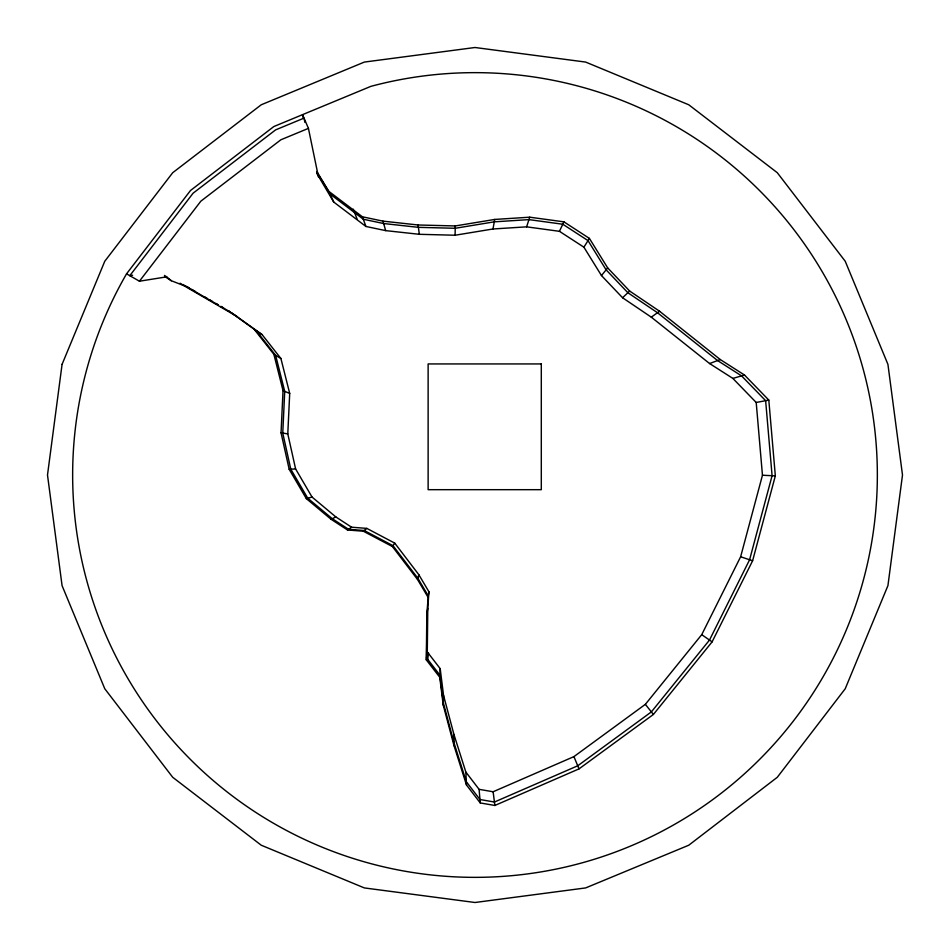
<?xml version="1.0" encoding="UTF-8"?>
<svg xmlns="http://www.w3.org/2000/svg" width="950" height="950" viewBox="0 0 950 950"><rect width="100%" height="100%" fill="white"/><g stroke="black" fill="none" stroke-linecap="round" stroke-linejoin="round"><path stroke-width="1.43" d="M316.766 171.463L328.902 191.401L362.413 216.802L382.981 221.136L418.048 224.984L455.264 225.946L494.713 219.438L529.732 217.194L563.92 221.849L589.404 238.391L607.691 267.924L629.66 291.044L659.573 311.244L720.278 359.551L744.515 375.036L768.811 400.093L775.331 475.867L752.614 560.761L712.096 641.867L653.398 714.447L579.013 768.883L494.867 805.469L480.261 802.952L466.474 784.985L454.053 745.786L443.246 705.161L439.743 677.267L426.301 659.846L426.835 614.341L428.26 595.864L417.834 578.241L393.003 545.692L364.206 530.504L348.519 529.281L332.31 518.712L307.753 498.216L290.795 469.205L282.756 433.081L284.715 391.364L275.642 355.359L256.251 330.719L228.665 310.852M427.072 612.809L426.55 657.851L439.862 675.094L443.317 702.715L454.029 742.936L466.319 781.743L479.964 799.52L494.428 802.026L577.731 765.795L651.367 711.906L709.496 640.051L749.597 559.764L772.089 475.713L765.641 400.686L741.582 375.891L717.582 360.561L657.483 312.728L627.879 292.731L606.124 269.848L588.014 240.611L562.792 224.236L528.948 219.616L494.285 221.837L455.216 228.285L418.38 227.335L383.657 223.535L363.304 219.236L330.125 194.085L316.599 171.879M426.301 659.846L427.286 651.914L427.785 608.226L428.937 591.791L418.831 574.702L394.749 543.127L366.807 528.39L351.595 527.202L335.872 516.954L312.051 497.064L295.604 468.932L287.791 433.889L289.702 393.419L280.903 358.506L262.093 334.602L231.99 313.084M316.694 173.185L333.747 202.065L365.928 226.468L385.676 230.624L419.354 234.306L455.086 235.232L455.264 225.946M443.246 705.161L443.555 695.436L440.194 668.646L427.286 651.914M428.937 591.791L428.034 597.241L417.501 579.441L392.421 546.559L363.327 531.216L347.486 529.969L331.111 519.306L306.316 498.596L289.18 469.3L281.046 432.808L283.029 390.664L273.873 354.303L254.279 329.412L262.093 334.602M439.743 677.267L440.194 668.646M427.559 660.891L428.486 652.923M426.835 614.341L427.785 608.226M455.086 235.232L492.979 228.986L494.713 219.438M443.555 695.436L453.934 734.445L465.856 772.089L479.097 789.343L493.121 791.766L573.931 756.616L645.359 704.342L701.729 634.659L740.632 556.771L762.458 475.238L756.2 402.468L732.866 378.409L709.591 363.541L651.284 317.157L622.571 297.754L601.469 275.548L583.906 247.19L559.431 231.313L526.609 226.836L492.979 228.986M417.501 579.441L418.831 574.702M526.609 226.836L529.732 217.194M559.431 231.313L563.92 221.849M583.906 247.19L589.404 238.391M392.421 546.559L394.749 543.127M126.552 273.826L190.499 190.499L273.826 126.552L370.868 86.355A402.349 402.349 0 0 1 877.349 475A402.349 402.349 0 0 1 370.868 863.645A402.349 402.349 0 0 1 126.552 273.826L139.436 281.212L166.666 276.854L171.321 280.737L183.659 285.534L237.488 316.777M139.436 281.212L200.83 201.198L280.856 139.792L308.429 128.369L302.539 114.665L303.133 117.551M601.469 275.548L607.691 267.924M622.571 297.754L629.66 291.044M363.327 531.216L366.807 528.39M651.284 317.157L659.573 311.244M347.486 529.969L351.595 527.202M331.111 519.306L335.872 516.954M709.591 363.541L720.278 359.551M732.866 378.409L744.515 375.036M306.316 498.596L312.051 497.064M756.2 402.468L768.811 400.093M132.608 275.239L129.794 275.69L193.099 193.194L275.595 129.889L304.024 118.109L304.902 122.407M289.18 469.3L295.604 468.932M762.458 475.238L775.331 475.867M281.046 432.808L287.791 433.889M740.632 556.771L752.614 560.761M283.029 390.664L289.702 393.419M186.616 286.449L189.169 287.933M191.71 289.406L195.534 291.626M204.452 296.804L207.005 298.288M209.546 299.761L212.099 301.245M215.923 303.466L218.464 304.938M221.018 306.423L223.571 307.895M182.958 284.525L218.274 305.021M220.792 306.494L229.627 311.612M273.873 354.303L280.903 358.506M165.146 276.783L171.321 280.737M164.469 275.441L166.666 276.854M180.108 283.219L183.659 285.534M701.729 634.659L712.096 641.867M645.359 704.342L653.398 714.447M328.902 191.401L333.747 202.065M573.931 756.616L579.013 768.883M353.234 209.143L357.117 219.106M362.413 216.802L365.928 226.468M382.981 221.136L385.676 230.624M308.429 128.369L318.452 176.938M418.048 224.984L419.354 234.306M493.121 791.766L494.867 805.469M479.097 789.343L480.261 802.952M465.856 772.089L466.474 784.985M453.934 734.445L454.053 745.786M62.071 364.361L47.5 475L62.071 585.639L104.773 688.75L172.71 777.29L261.25 845.227L364.361 887.929L475 902.5L585.639 887.929L688.75 845.227L777.29 777.29L845.227 688.75L887.929 585.639L902.5 475L887.929 364.361L845.227 261.25L777.29 172.71L688.75 104.773L585.639 62.071L475 47.5L364.361 62.071L261.25 104.773L172.71 172.71L104.773 261.25L62.071 364.361M541.298 363.933L428.129 363.933L428.129 489.678L541.298 489.678L541.298 363.933"/></g></svg>
